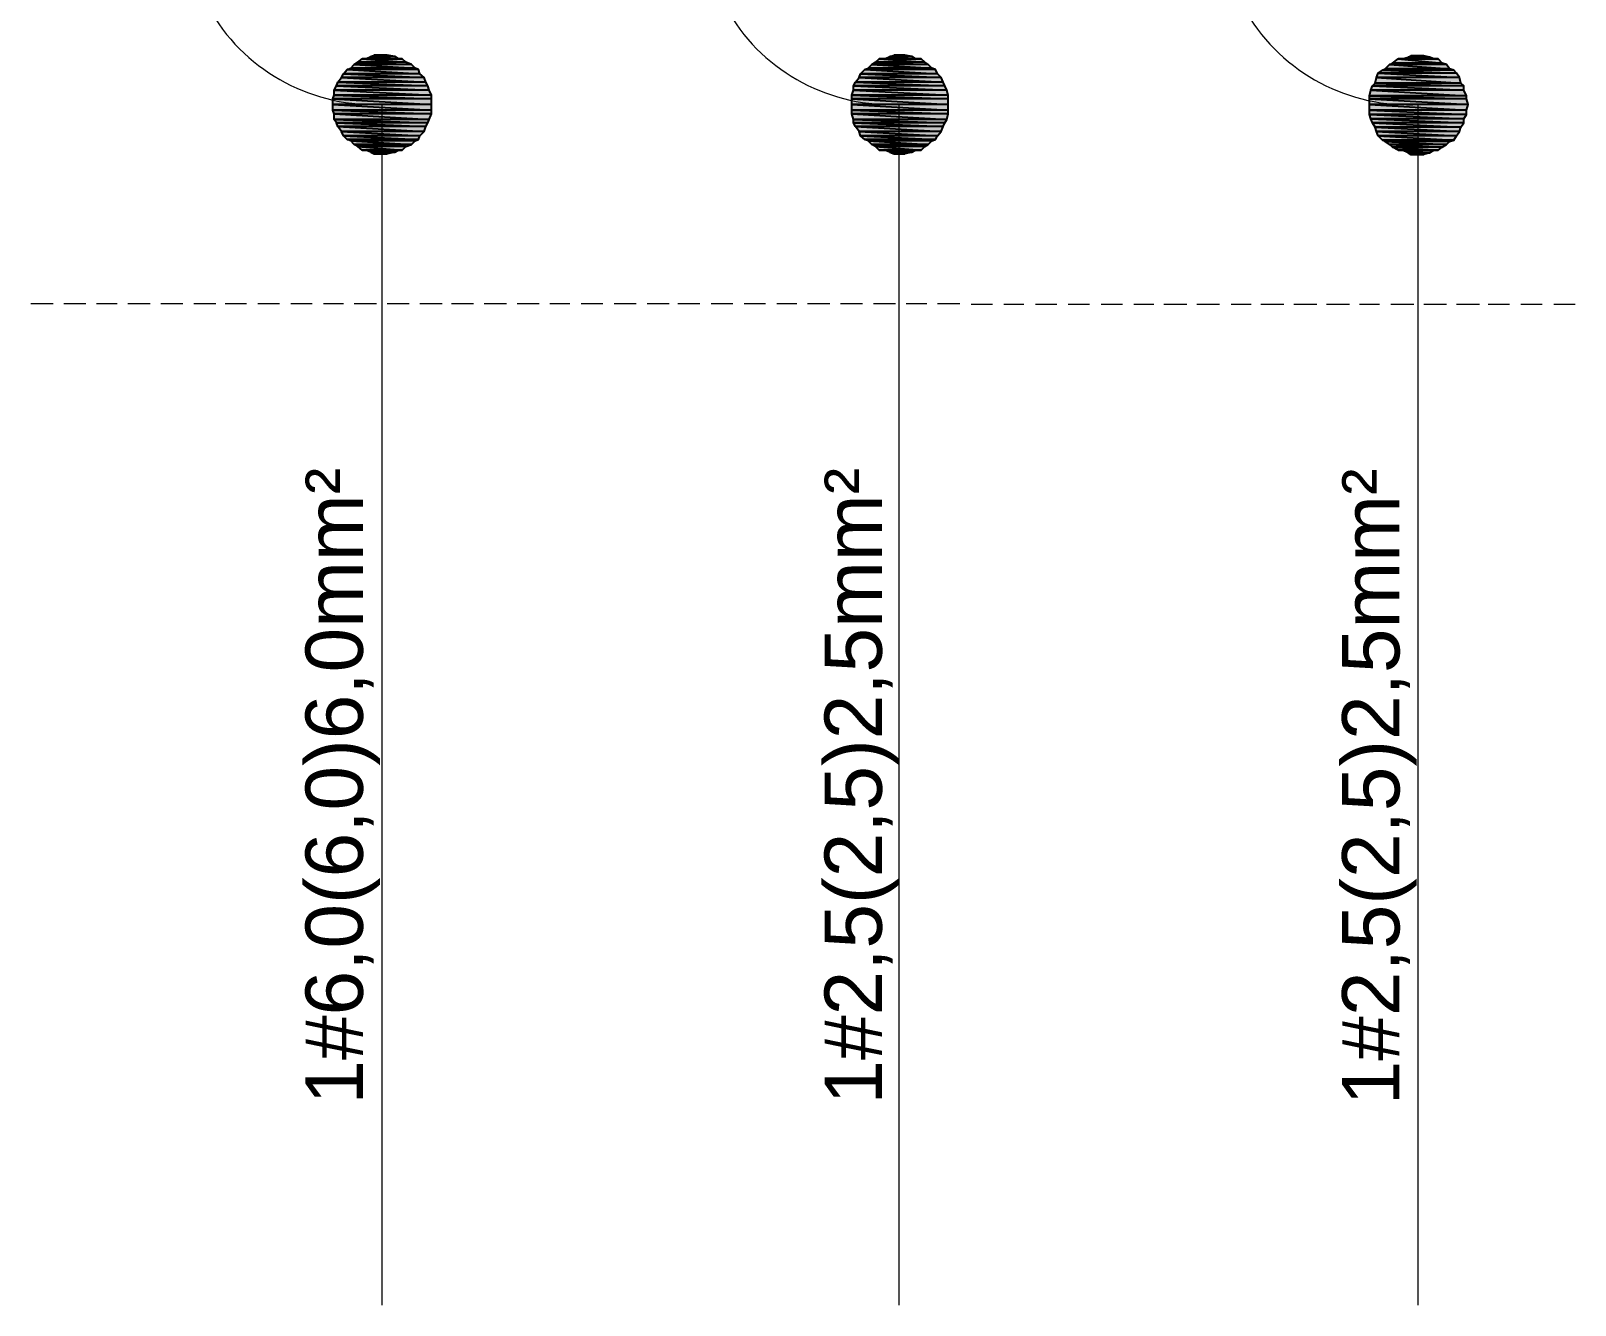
# Model space of a CAD drawing. Header units: millimetres. Extents: x 50 to 186, y -32 to 33.
# Drawn here: x 126.968 to 129.989, y 10.134 to 12.628 of the extents above; entities that cross this region are included whole.
import ezdxf

# ---------------------------------------------------------------- set-up
doc = ezdxf.new("R2010")
doc.units = ezdxf.units.MM
doc.layers.add('Prumada Eletrica', color=40, linetype='Continuous', lineweight=30)
doc.styles.add('Arial0', font='arial.ttf', dxfattribs={"height": 3.14658})

msp = doc.modelspace()

# ---------------------------------------------------------------- hatches: boundary and pattern name
at = {"layer": 'Prumada Eletrica', "true_color": 0x000007}
h = msp.add_hatch(color=7, dxfattribs=at)
h.paths.add_polyline_path([(127.6945, 12.5731), (127.6163, 12.5731), (127.7015, 12.5661)])
h.paths.add_polyline_path([(127.6163, 12.5731), (127.7015, 12.5661), (127.6079, 12.5661)])
h = msp.add_hatch(color=7, dxfattribs=at)
h.paths.add_polyline_path([(127.6805, 12.5772), (127.6331, 12.5772), (127.6875, 12.5731)])
h.paths.add_polyline_path([(127.6331, 12.5772), (127.6875, 12.5731), (127.6233, 12.5731)])
h = msp.add_hatch(color=7, dxfattribs=at)
h.paths.add_polyline_path([(127.6652, 12.58), (127.64, 12.58), (127.6805, 12.5772)])
h.paths.add_polyline_path([(127.64, 12.58), (127.6805, 12.5772), (127.6331, 12.5772)])
h = msp.add_hatch(color=7, dxfattribs=at)
h.paths.add_polyline_path([(128.71, 12.5731), (128.6276, 12.5731), (128.7169, 12.5661)])
h.paths.add_polyline_path([(128.6276, 12.5731), (128.7169, 12.5661), (128.6206, 12.5661)])
h = msp.add_hatch(color=7, dxfattribs=at)
h.paths.add_polyline_path([(128.6918, 12.5772), (128.6485, 12.5772), (128.6988, 12.5731)])
h.paths.add_polyline_path([(128.6485, 12.5772), (128.6988, 12.5731), (128.6387, 12.5731)])
h = msp.add_hatch(color=7, dxfattribs=at)
h.paths.add_polyline_path([(128.6778, 12.58), (128.6569, 12.58), (128.6918, 12.5772)])
h.paths.add_polyline_path([(128.6569, 12.58), (128.6918, 12.5772), (128.6485, 12.5772)])
h = msp.add_hatch(color=7, dxfattribs=at)
h.paths.add_polyline_path([(129.7212, 12.5731), (129.643, 12.5731), (129.7296, 12.5647)])
h.paths.add_polyline_path([(129.643, 12.5731), (129.7296, 12.5647), (129.6318, 12.5647)])
h = msp.add_hatch(color=7, dxfattribs=at)
h.paths.add_polyline_path([(129.7045, 12.5759), (129.6625, 12.5759), (129.7128, 12.5731)])
h.paths.add_polyline_path([(129.6625, 12.5759), (129.7128, 12.5731), (129.6514, 12.5731)])
h = msp.add_hatch(color=7, dxfattribs=at)
h.paths.add_polyline_path([(129.6933, 12.5786), (129.6681, 12.5786), (129.7045, 12.5759)])
h.paths.add_polyline_path([(129.6681, 12.5786), (129.7045, 12.5759), (129.6625, 12.5759)])
h = msp.add_hatch(color=7, dxfattribs=at)
h.paths.add_polyline_path([(127.7294, 12.5437), (127.58, 12.5437), (127.7378, 12.5367)])
h.paths.add_polyline_path([(127.58, 12.5437), (127.7378, 12.5367), (127.5758, 12.5367)])
h = msp.add_hatch(color=7, dxfattribs=at)
h.paths.add_polyline_path([(127.7266, 12.5521), (127.587, 12.5521), (127.7294, 12.5437)])
h.paths.add_polyline_path([(127.587, 12.5521), (127.7294, 12.5437), (127.58, 12.5437)])
h = msp.add_hatch(color=7, dxfattribs=at)
h.paths.add_polyline_path([(127.7197, 12.5549), (127.594, 12.5549), (127.7266, 12.5521)])
h.paths.add_polyline_path([(127.594, 12.5549), (127.7266, 12.5521), (127.587, 12.5521)])
h = msp.add_hatch(color=7, dxfattribs=at)
h.paths.add_polyline_path([(127.7127, 12.5619), (127.6009, 12.5619), (127.7197, 12.5549)])
h.paths.add_polyline_path([(127.6009, 12.5619), (127.7197, 12.5549), (127.594, 12.5549)])
h = msp.add_hatch(color=7, dxfattribs=at)
h.paths.add_polyline_path([(127.7015, 12.5661), (127.6079, 12.5661), (127.7127, 12.5619)])
h.paths.add_polyline_path([(127.6079, 12.5661), (127.7127, 12.5619), (127.6009, 12.5619)])
h = msp.add_hatch(color=7, dxfattribs=at)
h.paths.add_polyline_path([(128.7421, 12.5437), (128.5912, 12.5437), (128.7491, 12.5367)])
h.paths.add_polyline_path([(128.5912, 12.5437), (128.7491, 12.5367), (128.5884, 12.5367)])
h = msp.add_hatch(color=7, dxfattribs=at)
h.paths.add_polyline_path([(128.7379, 12.5521), (128.5996, 12.5521), (128.7421, 12.5437)])
h.paths.add_polyline_path([(128.5996, 12.5521), (128.7421, 12.5437), (128.5912, 12.5437)])
h = msp.add_hatch(color=7, dxfattribs=at)
h.paths.add_polyline_path([(128.7309, 12.5549), (128.6066, 12.5549), (128.7379, 12.5521)])
h.paths.add_polyline_path([(128.6066, 12.5549), (128.7379, 12.5521), (128.5996, 12.5521)])
h = msp.add_hatch(color=7, dxfattribs=at)
h.paths.add_polyline_path([(128.7239, 12.5619), (128.6136, 12.5619), (128.7309, 12.5549)])
h.paths.add_polyline_path([(128.6136, 12.5619), (128.7309, 12.5549), (128.6066, 12.5549)])
h = msp.add_hatch(color=7, dxfattribs=at)
h.paths.add_polyline_path([(128.7169, 12.5661), (128.6206, 12.5661), (128.7239, 12.5619)])
h.paths.add_polyline_path([(128.6206, 12.5661), (128.7239, 12.5619), (128.6136, 12.5619)])
h = msp.add_hatch(color=7, dxfattribs=at)
h.paths.add_polyline_path([(129.7575, 12.5451), (129.6039, 12.5451), (129.7631, 12.5367)])
h.paths.add_polyline_path([(129.6039, 12.5451), (129.7631, 12.5367), (129.6011, 12.5367)])
h = msp.add_hatch(color=7, dxfattribs=at)
h.paths.add_polyline_path([(129.7519, 12.5507), (129.6123, 12.5507), (129.7575, 12.5451)])
h.paths.add_polyline_path([(129.6123, 12.5507), (129.7575, 12.5451), (129.6039, 12.5451)])
h = msp.add_hatch(color=7, dxfattribs=at)
h.paths.add_polyline_path([(129.7436, 12.5535), (129.6179, 12.5535), (129.7519, 12.5507)])
h.paths.add_polyline_path([(129.6179, 12.5535), (129.7519, 12.5507), (129.6123, 12.5507)])
h = msp.add_hatch(color=7, dxfattribs=at)
h.paths.add_polyline_path([(129.738, 12.5619), (129.6262, 12.5619), (129.7436, 12.5535)])
h.paths.add_polyline_path([(129.6262, 12.5619), (129.7436, 12.5535), (129.6179, 12.5535)])
h = msp.add_hatch(color=7, dxfattribs=at)
h.paths.add_polyline_path([(129.7296, 12.5647), (129.6318, 12.5647), (129.738, 12.5619)])
h.paths.add_polyline_path([(129.6318, 12.5647), (129.738, 12.5619), (129.6262, 12.5619)])
h = msp.add_hatch(color=7, dxfattribs=at)
h.paths.add_polyline_path([(127.7448, 12.52), (127.566, 12.52), (127.7476, 12.5116)])
h.paths.add_polyline_path([(127.566, 12.52), (127.7476, 12.5116), (127.5618, 12.5116)])
h = msp.add_hatch(color=7, dxfattribs=at)
h.paths.add_polyline_path([(127.7476, 12.5116), (127.5618, 12.5116), (127.7518, 12.5018)])
h.paths.add_polyline_path([(127.5618, 12.5116), (127.7518, 12.5018), (127.5618, 12.5018)])
h = msp.add_hatch(color=7, dxfattribs=at)
h.paths.add_polyline_path([(127.7406, 12.527), (127.5688, 12.527), (127.7448, 12.52)])
h.paths.add_polyline_path([(127.5688, 12.527), (127.7448, 12.52), (127.566, 12.52)])
h = msp.add_hatch(color=7, dxfattribs=at)
h.paths.add_polyline_path([(127.7378, 12.5367), (127.5758, 12.5367), (127.7406, 12.527)])
h.paths.add_polyline_path([(127.5758, 12.5367), (127.7406, 12.527), (127.5688, 12.527)])
h = msp.add_hatch(color=7, dxfattribs=at)
h.paths.add_polyline_path([(128.7602, 12.5116), (128.5773, 12.5116), (128.763, 12.5018)])
h.paths.add_polyline_path([(128.5773, 12.5116), (128.763, 12.5018), (128.5745, 12.5018)])
h = msp.add_hatch(color=7, dxfattribs=at)
h.paths.add_polyline_path([(128.7533, 12.527), (128.5815, 12.527), (128.7561, 12.52)])
h.paths.add_polyline_path([(128.5815, 12.527), (128.7561, 12.52), (128.5773, 12.52)])
h = msp.add_hatch(color=7, dxfattribs=at)
h.paths.add_polyline_path([(128.7561, 12.52), (128.5773, 12.52), (128.7602, 12.5116)])
h.paths.add_polyline_path([(128.5773, 12.52), (128.7602, 12.5116), (128.5773, 12.5116)])
h = msp.add_hatch(color=7, dxfattribs=at)
h.paths.add_polyline_path([(128.7491, 12.5367), (128.5884, 12.5367), (128.7533, 12.527)])
h.paths.add_polyline_path([(128.5884, 12.5367), (128.7533, 12.527), (128.5815, 12.527)])
h = msp.add_hatch(color=7, dxfattribs=at)
h.paths.add_polyline_path([(129.7715, 12.5116), (129.5899, 12.5116), (129.7771, 12.5004)])
h.paths.add_polyline_path([(129.5899, 12.5116), (129.7771, 12.5004), (129.5871, 12.5004)])
h = msp.add_hatch(color=7, dxfattribs=at)
h.paths.add_polyline_path([(129.7715, 12.52), (129.5927, 12.52), (129.7715, 12.5116)])
h.paths.add_polyline_path([(129.5927, 12.52), (129.7715, 12.5116), (129.5899, 12.5116)])
h = msp.add_hatch(color=7, dxfattribs=at)
h.paths.add_polyline_path([(129.7659, 12.5256), (129.5983, 12.5256), (129.7715, 12.52)])
h.paths.add_polyline_path([(129.5983, 12.5256), (129.7715, 12.52), (129.5927, 12.52)])
h = msp.add_hatch(color=7, dxfattribs=at)
h.paths.add_polyline_path([(129.7631, 12.5367), (129.6011, 12.5367), (129.7659, 12.5256)])
h.paths.add_polyline_path([(129.6011, 12.5367), (129.7659, 12.5256), (129.5983, 12.5256)])
h = msp.add_hatch(color=7, dxfattribs=at)
h.paths.add_polyline_path([(127.7518, 12.5018), (127.5618, 12.5018), (127.7518, 12.4948)])
h.paths.add_polyline_path([(127.5618, 12.5018), (127.7518, 12.4948), (127.559, 12.4948)])
h = msp.add_hatch(color=7, dxfattribs=at)
h.paths.add_polyline_path([(127.7518, 12.4948), (127.559, 12.4948), (127.7518, 12.4837)])
h.paths.add_polyline_path([(127.559, 12.4948), (127.7518, 12.4837), (127.559, 12.4837)])
h = msp.add_hatch(color=7, dxfattribs=at)
h.paths.add_polyline_path([(127.7518, 12.4837), (127.559, 12.4837), (127.7518, 12.4725)])
h.paths.add_polyline_path([(127.559, 12.4837), (127.7518, 12.4725), (127.559, 12.4725)])
h = msp.add_hatch(color=7, dxfattribs=at)
h.paths.add_polyline_path([(128.763, 12.5018), (128.5745, 12.5018), (128.763, 12.4948)])
h.paths.add_polyline_path([(128.5745, 12.5018), (128.763, 12.4948), (128.5745, 12.4948)])
h = msp.add_hatch(color=7, dxfattribs=at)
h.paths.add_polyline_path([(128.763, 12.4948), (128.5745, 12.4948), (128.763, 12.4837)])
h.paths.add_polyline_path([(128.5745, 12.4948), (128.763, 12.4837), (128.5745, 12.4837)])
h = msp.add_hatch(color=7, dxfattribs=at)
h.paths.add_polyline_path([(128.763, 12.4837), (128.5745, 12.4837), (128.763, 12.4725)])
h.paths.add_polyline_path([(128.5745, 12.4837), (128.763, 12.4725), (128.5745, 12.4725)])
h = msp.add_hatch(color=7, dxfattribs=at)
h.paths.add_polyline_path([(129.7771, 12.5004), (129.5871, 12.5004), (129.7771, 12.4948)])
h.paths.add_polyline_path([(129.5871, 12.5004), (129.7771, 12.4948), (129.5871, 12.4948)])
h = msp.add_hatch(color=7, dxfattribs=at)
h.paths.add_polyline_path([(129.7771, 12.4948), (129.5871, 12.4948), (129.7799, 12.4837)])
h.paths.add_polyline_path([(129.5871, 12.4948), (129.7799, 12.4837), (129.5871, 12.4837)])
h = msp.add_hatch(color=7, dxfattribs=at)
h.paths.add_polyline_path([(129.7799, 12.4837), (129.5871, 12.4837), (129.7771, 12.4725)])
h.paths.add_polyline_path([(129.5871, 12.4837), (129.7771, 12.4725), (129.5871, 12.4725)])
h = msp.add_hatch(color=7, dxfattribs=at)
h.paths.add_polyline_path([(127.7518, 12.4725), (127.559, 12.4725), (127.7518, 12.4655)])
h.paths.add_polyline_path([(127.559, 12.4725), (127.7518, 12.4655), (127.5618, 12.4655)])
h = msp.add_hatch(color=7, dxfattribs=at)
h.paths.add_polyline_path([(127.7518, 12.4655), (127.5618, 12.4655), (127.7476, 12.4543)])
h.paths.add_polyline_path([(127.5618, 12.4655), (127.7476, 12.4543), (127.5618, 12.4543)])
h = msp.add_hatch(color=7, dxfattribs=at)
h.paths.add_polyline_path([(127.7476, 12.4543), (127.5618, 12.4543), (127.7448, 12.4474)])
h.paths.add_polyline_path([(127.5618, 12.4543), (127.7448, 12.4474), (127.566, 12.4474)])
h = msp.add_hatch(color=7, dxfattribs=at)
h.paths.add_polyline_path([(127.7448, 12.4474), (127.566, 12.4474), (127.7406, 12.4404)])
h.paths.add_polyline_path([(127.566, 12.4474), (127.7406, 12.4404), (127.5688, 12.4404)])
h = msp.add_hatch(color=7, dxfattribs=at)
h.paths.add_polyline_path([(128.763, 12.4725), (128.5745, 12.4725), (128.763, 12.4655)])
h.paths.add_polyline_path([(128.5745, 12.4725), (128.763, 12.4655), (128.5745, 12.4655)])
h = msp.add_hatch(color=7, dxfattribs=at)
h.paths.add_polyline_path([(128.763, 12.4655), (128.5745, 12.4655), (128.7602, 12.4543)])
h.paths.add_polyline_path([(128.5745, 12.4655), (128.7602, 12.4543), (128.5773, 12.4543)])
h = msp.add_hatch(color=7, dxfattribs=at)
h.paths.add_polyline_path([(128.7602, 12.4543), (128.5773, 12.4543), (128.7561, 12.4474)])
h.paths.add_polyline_path([(128.5773, 12.4543), (128.7561, 12.4474), (128.5773, 12.4474)])
h = msp.add_hatch(color=7, dxfattribs=at)
h.paths.add_polyline_path([(128.7561, 12.4474), (128.5773, 12.4474), (128.7533, 12.4404)])
h.paths.add_polyline_path([(128.5773, 12.4474), (128.7533, 12.4404), (128.5815, 12.4404)])
h = msp.add_hatch(color=7, dxfattribs=at)
h.paths.add_polyline_path([(129.7771, 12.4725), (129.5871, 12.4725), (129.7771, 12.4641)])
h.paths.add_polyline_path([(129.5871, 12.4725), (129.7771, 12.4641), (129.5871, 12.4641)])
h = msp.add_hatch(color=7, dxfattribs=at)
h.paths.add_polyline_path([(129.7771, 12.4641), (129.5871, 12.4641), (129.7715, 12.4557)])
h.paths.add_polyline_path([(129.5871, 12.4641), (129.7715, 12.4557), (129.5899, 12.4557)])
h = msp.add_hatch(color=7, dxfattribs=at)
h.paths.add_polyline_path([(129.7715, 12.4557), (129.5899, 12.4557), (129.7715, 12.4474)])
h.paths.add_polyline_path([(129.5899, 12.4557), (129.7715, 12.4474), (129.5927, 12.4474)])
h = msp.add_hatch(color=7, dxfattribs=at)
h.paths.add_polyline_path([(129.7715, 12.4474), (129.5927, 12.4474), (129.7659, 12.439)])
h.paths.add_polyline_path([(129.5927, 12.4474), (129.7659, 12.439), (129.5983, 12.439)])
h = msp.add_hatch(color=7, dxfattribs=at)
h.paths.add_polyline_path([(127.7406, 12.4404), (127.5688, 12.4404), (127.7378, 12.4306)])
h.paths.add_polyline_path([(127.5688, 12.4404), (127.7378, 12.4306), (127.5758, 12.4306)])
h = msp.add_hatch(color=7, dxfattribs=at)
h.paths.add_polyline_path([(127.7378, 12.4306), (127.5758, 12.4306), (127.7294, 12.4222)])
h.paths.add_polyline_path([(127.5758, 12.4306), (127.7294, 12.4222), (127.58, 12.4222)])
h = msp.add_hatch(color=7, dxfattribs=at)
h.paths.add_polyline_path([(127.7294, 12.4222), (127.58, 12.4222), (127.7266, 12.4152)])
h.paths.add_polyline_path([(127.58, 12.4222), (127.7266, 12.4152), (127.587, 12.4152)])
h = msp.add_hatch(color=7, dxfattribs=at)
h.paths.add_polyline_path([(128.7533, 12.4404), (128.5815, 12.4404), (128.7491, 12.4306)])
h.paths.add_polyline_path([(128.5815, 12.4404), (128.7491, 12.4306), (128.5884, 12.4306)])
h = msp.add_hatch(color=7, dxfattribs=at)
h.paths.add_polyline_path([(128.7491, 12.4306), (128.5884, 12.4306), (128.7421, 12.4222)])
h.paths.add_polyline_path([(128.5884, 12.4306), (128.7421, 12.4222), (128.5912, 12.4222)])
h = msp.add_hatch(color=7, dxfattribs=at)
h.paths.add_polyline_path([(128.7421, 12.4222), (128.5912, 12.4222), (128.7379, 12.4152)])
h.paths.add_polyline_path([(128.5912, 12.4222), (128.7379, 12.4152), (128.5996, 12.4152)])
h = msp.add_hatch(color=7, dxfattribs=at)
h.paths.add_polyline_path([(129.7659, 12.439), (129.5983, 12.439), (129.7631, 12.4306)])
h.paths.add_polyline_path([(129.5983, 12.439), (129.7631, 12.4306), (129.6011, 12.4306)])
h = msp.add_hatch(color=7, dxfattribs=at)
h.paths.add_polyline_path([(129.7631, 12.4306), (129.6011, 12.4306), (129.7575, 12.4222)])
h.paths.add_polyline_path([(129.6011, 12.4306), (129.7575, 12.4222), (129.6039, 12.4222)])
h = msp.add_hatch(color=7, dxfattribs=at)
h.paths.add_polyline_path([(129.7575, 12.4222), (129.6039, 12.4222), (129.7519, 12.4138)])
h.paths.add_polyline_path([(129.6039, 12.4222), (129.7519, 12.4138), (129.6123, 12.4138)])
h = msp.add_hatch(color=7, dxfattribs=at)
h.paths.add_polyline_path([(127.7266, 12.4152), (127.587, 12.4152), (127.7197, 12.4124)])
h.paths.add_polyline_path([(127.587, 12.4152), (127.7197, 12.4124), (127.594, 12.4124)])
h = msp.add_hatch(color=7, dxfattribs=at)
h.paths.add_polyline_path([(127.7197, 12.4124), (127.594, 12.4124), (127.7127, 12.4054)])
h.paths.add_polyline_path([(127.594, 12.4124), (127.7127, 12.4054), (127.6009, 12.4054)])
h = msp.add_hatch(color=7, dxfattribs=at)
h.paths.add_polyline_path([(127.7127, 12.4054), (127.6009, 12.4054), (127.7015, 12.4013)])
h.paths.add_polyline_path([(127.6009, 12.4054), (127.7015, 12.4013), (127.6079, 12.4013)])
h = msp.add_hatch(color=7, dxfattribs=at)
h.paths.add_polyline_path([(127.7015, 12.4013), (127.6079, 12.4013), (127.6945, 12.3943)])
h.paths.add_polyline_path([(127.6079, 12.4013), (127.6945, 12.3943), (127.6163, 12.3943)])
h = msp.add_hatch(color=7, dxfattribs=at)
h.paths.add_polyline_path([(127.6875, 12.3943), (127.6233, 12.3943), (127.6805, 12.3901)])
h.paths.add_polyline_path([(127.6233, 12.3943), (127.6805, 12.3901), (127.6331, 12.3901)])
h = msp.add_hatch(color=7, dxfattribs=at)
h.paths.add_polyline_path([(127.6331, 12.3901), (127.64, 12.3873), (127.6652, 12.3873)])
h.paths.add_polyline_path([(127.64, 12.3873), (127.6652, 12.3873), (127.6624, 12.3873)])
for points in [[(127.6331, 12.3901), (127.6805, 12.3901), (127.6652, 12.3873)], [(128.6485, 12.3901), (128.6918, 12.3901), (128.6778, 12.3873)], [(129.6625, 12.3887), (129.7045, 12.3887), (129.6933, 12.3859)]]:
    msp.add_hatch(color=7, dxfattribs=at).paths.add_polyline_path(points)
h = msp.add_hatch(color=7, dxfattribs=at)
h.paths.add_polyline_path([(128.7379, 12.4152), (128.5996, 12.4152), (128.7309, 12.4124)])
h.paths.add_polyline_path([(128.5996, 12.4152), (128.7309, 12.4124), (128.6066, 12.4124)])
h = msp.add_hatch(color=7, dxfattribs=at)
h.paths.add_polyline_path([(128.7309, 12.4124), (128.6066, 12.4124), (128.7239, 12.4054)])
h.paths.add_polyline_path([(128.6066, 12.4124), (128.7239, 12.4054), (128.6136, 12.4054)])
h = msp.add_hatch(color=7, dxfattribs=at)
h.paths.add_polyline_path([(128.7239, 12.4054), (128.6136, 12.4054), (128.7169, 12.4013)])
h.paths.add_polyline_path([(128.6136, 12.4054), (128.7169, 12.4013), (128.6206, 12.4013)])
h = msp.add_hatch(color=7, dxfattribs=at)
h.paths.add_polyline_path([(128.7169, 12.4013), (128.6206, 12.4013), (128.71, 12.3943)])
h.paths.add_polyline_path([(128.6206, 12.4013), (128.71, 12.3943), (128.6276, 12.3943)])
h = msp.add_hatch(color=7, dxfattribs=at)
h.paths.add_polyline_path([(128.6988, 12.3943), (128.6387, 12.3943), (128.6918, 12.3901)])
h.paths.add_polyline_path([(128.6387, 12.3943), (128.6918, 12.3901), (128.6485, 12.3901)])
h = msp.add_hatch(color=7, dxfattribs=at)
h.paths.add_polyline_path([(128.6485, 12.3901), (128.6569, 12.3873), (128.6778, 12.3873)])
h.paths.add_polyline_path([(128.6569, 12.3873), (128.6778, 12.3873), (128.6736, 12.3873)])
h = msp.add_hatch(color=7, dxfattribs=at)
h.paths.add_polyline_path([(129.7519, 12.4138), (129.6123, 12.4138), (129.7436, 12.411)])
h.paths.add_polyline_path([(129.6123, 12.4138), (129.7436, 12.411), (129.6179, 12.411)])
h = msp.add_hatch(color=7, dxfattribs=at)
h.paths.add_polyline_path([(129.7436, 12.411), (129.6179, 12.411), (129.738, 12.4054)])
h.paths.add_polyline_path([(129.6179, 12.411), (129.738, 12.4054), (129.6262, 12.4054)])
h = msp.add_hatch(color=7, dxfattribs=at)
h.paths.add_polyline_path([(129.738, 12.4054), (129.6262, 12.4054), (129.7296, 12.3999)])
h.paths.add_polyline_path([(129.6262, 12.4054), (129.7296, 12.3999), (129.6318, 12.3999)])
h = msp.add_hatch(color=7, dxfattribs=at)
h.paths.add_polyline_path([(129.7296, 12.3999), (129.6318, 12.3999), (129.7212, 12.3943)])
h.paths.add_polyline_path([(129.6318, 12.3999), (129.7212, 12.3943), (129.643, 12.3943)])
h = msp.add_hatch(color=7, dxfattribs=at)
h.paths.add_polyline_path([(129.7128, 12.3943), (129.6514, 12.3943), (129.7045, 12.3887)])
h.paths.add_polyline_path([(129.6514, 12.3943), (129.7045, 12.3887), (129.6625, 12.3887)])
h = msp.add_hatch(color=7, dxfattribs=at)
h.paths.add_polyline_path([(129.6625, 12.3887), (129.6681, 12.3859), (129.6933, 12.3859)])
h.paths.add_polyline_path([(129.6681, 12.3859), (129.6933, 12.3859), (129.6877, 12.3859)])

# ---------------------------------------------------------------- linework, layer by layer
at = {"layer": 'Prumada Eletrica', "color": 7, "linetype": 'Continuous', "lineweight": -2, "true_color": 0x000007}
for points in [[(127.6163, 12.5731), (127.7015, 12.5661), (127.6079, 12.5661)], [(127.6233, 12.5731), (127.6945, 12.5731), (127.6163, 12.5731)], [(127.6945, 12.5731), (127.6163, 12.5731), (127.7015, 12.5661)], [(127.6331, 12.5772), (127.6875, 12.5731), (127.6233, 12.5731)], [(127.6875, 12.5731), (127.6233, 12.5731), (127.6945, 12.5731)], [(127.64, 12.58), (127.6805, 12.5772), (127.6331, 12.5772)], [(127.6805, 12.5772), (127.6331, 12.5772), (127.6875, 12.5731)], [(127.6624, 12.58), (127.6652, 12.58), (127.64, 12.58)], [(127.6652, 12.58), (127.64, 12.58), (127.6805, 12.5772)], [(128.6276, 12.5731), (128.7169, 12.5661), (128.6206, 12.5661)], [(128.6387, 12.5731), (128.71, 12.5731), (128.6276, 12.5731)], [(128.71, 12.5731), (128.6276, 12.5731), (128.7169, 12.5661)], [(128.6485, 12.5772), (128.6988, 12.5731), (128.6387, 12.5731)], [(128.6988, 12.5731), (128.6387, 12.5731), (128.71, 12.5731)], [(128.6569, 12.58), (128.6918, 12.5772), (128.6485, 12.5772)], [(128.6918, 12.5772), (128.6485, 12.5772), (128.6988, 12.5731)], [(128.6736, 12.58), (128.6778, 12.58), (128.6569, 12.58)], [(128.6778, 12.58), (128.6569, 12.58), (128.6918, 12.5772)], [(129.643, 12.5731), (129.7296, 12.5647), (129.6318, 12.5647)], [(129.6514, 12.5731), (129.7212, 12.5731), (129.643, 12.5731)], [(129.7212, 12.5731), (129.643, 12.5731), (129.7296, 12.5647)], [(129.6625, 12.5759), (129.7128, 12.5731), (129.6514, 12.5731)], [(129.7128, 12.5731), (129.6514, 12.5731), (129.7212, 12.5731)], [(129.6681, 12.5786), (129.7045, 12.5759), (129.6625, 12.5759)], [(129.7045, 12.5759), (129.6625, 12.5759), (129.7128, 12.5731)], [(129.6877, 12.5786), (129.6933, 12.5786), (129.6681, 12.5786)], [(129.6933, 12.5786), (129.6681, 12.5786), (129.7045, 12.5759)], [(127.58, 12.5437), (127.7378, 12.5367), (127.5758, 12.5367)], [(127.587, 12.5521), (127.7294, 12.5437), (127.58, 12.5437)], [(127.7294, 12.5437), (127.58, 12.5437), (127.7378, 12.5367)], [(127.594, 12.5549), (127.7266, 12.5521), (127.587, 12.5521)], [(127.7266, 12.5521), (127.587, 12.5521), (127.7294, 12.5437)], [(127.6009, 12.5619), (127.7197, 12.5549), (127.594, 12.5549)], [(127.7197, 12.5549), (127.594, 12.5549), (127.7266, 12.5521)], [(127.6079, 12.5661), (127.7127, 12.5619), (127.6009, 12.5619)], [(127.7127, 12.5619), (127.6009, 12.5619), (127.7197, 12.5549)], [(127.7015, 12.5661), (127.6079, 12.5661), (127.7127, 12.5619)], [(128.5912, 12.5437), (128.7491, 12.5367), (128.5884, 12.5367)], [(128.5996, 12.5521), (128.7421, 12.5437), (128.5912, 12.5437)], [(128.7421, 12.5437), (128.5912, 12.5437), (128.7491, 12.5367)], [(128.6066, 12.5549), (128.7379, 12.5521), (128.5996, 12.5521)], [(128.7379, 12.5521), (128.5996, 12.5521), (128.7421, 12.5437)], [(128.6136, 12.5619), (128.7309, 12.5549), (128.6066, 12.5549)], [(128.7309, 12.5549), (128.6066, 12.5549), (128.7379, 12.5521)], [(128.6206, 12.5661), (128.7239, 12.5619), (128.6136, 12.5619)], [(128.7239, 12.5619), (128.6136, 12.5619), (128.7309, 12.5549)], [(128.7169, 12.5661), (128.6206, 12.5661), (128.7239, 12.5619)], [(129.6039, 12.5451), (129.7631, 12.5367), (129.6011, 12.5367)], [(129.6123, 12.5507), (129.7575, 12.5451), (129.6039, 12.5451)], [(129.7575, 12.5451), (129.6039, 12.5451), (129.7631, 12.5367)], [(129.6179, 12.5535), (129.7519, 12.5507), (129.6123, 12.5507)], [(129.7519, 12.5507), (129.6123, 12.5507), (129.7575, 12.5451)], [(129.6262, 12.5619), (129.7436, 12.5535), (129.6179, 12.5535)], [(129.7436, 12.5535), (129.6179, 12.5535), (129.7519, 12.5507)], [(129.6318, 12.5647), (129.738, 12.5619), (129.6262, 12.5619)], [(129.738, 12.5619), (129.6262, 12.5619), (129.7436, 12.5535)], [(129.7296, 12.5647), (129.6318, 12.5647), (129.738, 12.5619)], [(127.566, 12.52), (127.7476, 12.5116), (127.5618, 12.5116)], [(127.7476, 12.5116), (127.5618, 12.5116), (127.7518, 12.5018)], [(127.5618, 12.5116), (127.7518, 12.5018), (127.5618, 12.5018)], [(127.5688, 12.527), (127.7448, 12.52), (127.566, 12.52)], [(127.7448, 12.52), (127.566, 12.52), (127.7476, 12.5116)], [(127.5758, 12.5367), (127.7406, 12.527), (127.5688, 12.527)], [(127.7406, 12.527), (127.5688, 12.527), (127.7448, 12.52)], [(127.7378, 12.5367), (127.5758, 12.5367), (127.7406, 12.527)], [(128.5773, 12.5116), (128.763, 12.5018), (128.5745, 12.5018)], [(128.5815, 12.527), (128.7561, 12.52), (128.5773, 12.52)], [(128.7561, 12.52), (128.5773, 12.52), (128.7602, 12.5116)], [(128.5773, 12.52), (128.7602, 12.5116), (128.5773, 12.5116)], [(128.7602, 12.5116), (128.5773, 12.5116), (128.763, 12.5018)], [(128.5884, 12.5367), (128.7533, 12.527), (128.5815, 12.527)], [(128.7533, 12.527), (128.5815, 12.527), (128.7561, 12.52)], [(128.7491, 12.5367), (128.5884, 12.5367), (128.7533, 12.527)], [(129.5899, 12.5116), (129.7771, 12.5004), (129.5871, 12.5004)], [(129.5927, 12.52), (129.7715, 12.5116), (129.5899, 12.5116)], [(129.7715, 12.5116), (129.5899, 12.5116), (129.7771, 12.5004)], [(129.5983, 12.5256), (129.7715, 12.52), (129.5927, 12.52)], [(129.7715, 12.52), (129.5927, 12.52), (129.7715, 12.5116)], [(129.6011, 12.5367), (129.7659, 12.5256), (129.5983, 12.5256)], [(129.7659, 12.5256), (129.5983, 12.5256), (129.7715, 12.52)], [(129.7631, 12.5367), (129.6011, 12.5367), (129.7659, 12.5256)], [(127.5618, 12.5018), (127.7518, 12.4948), (127.559, 12.4948)], [(127.7518, 12.4948), (127.559, 12.4948), (127.7518, 12.4837)], [(127.559, 12.4948), (127.7518, 12.4837), (127.559, 12.4837)], [(127.7518, 12.4837), (127.559, 12.4837), (127.7518, 12.4725)], [(127.559, 12.4837), (127.7518, 12.4725), (127.559, 12.4725)], [(127.7518, 12.5018), (127.5618, 12.5018), (127.7518, 12.4948)], [(128.763, 12.5018), (128.5745, 12.5018), (128.763, 12.4948)], [(128.5745, 12.5018), (128.763, 12.4948), (128.5745, 12.4948)], [(128.763, 12.4948), (128.5745, 12.4948), (128.763, 12.4837)], [(128.5745, 12.4948), (128.763, 12.4837), (128.5745, 12.4837)], [(128.763, 12.4837), (128.5745, 12.4837), (128.763, 12.4725)], [(128.5745, 12.4837), (128.763, 12.4725), (128.5745, 12.4725)], [(129.7771, 12.5004), (129.5871, 12.5004), (129.7771, 12.4948)], [(129.5871, 12.5004), (129.7771, 12.4948), (129.5871, 12.4948)], [(129.7771, 12.4948), (129.5871, 12.4948), (129.7799, 12.4837)], [(129.5871, 12.4948), (129.7799, 12.4837), (129.5871, 12.4837)], [(129.7799, 12.4837), (129.5871, 12.4837), (129.7771, 12.4725)], [(129.5871, 12.4837), (129.7771, 12.4725), (129.5871, 12.4725)], [(127.7518, 12.4725), (127.559, 12.4725), (127.7518, 12.4655)], [(127.559, 12.4725), (127.7518, 12.4655), (127.5618, 12.4655)], [(127.7518, 12.4655), (127.5618, 12.4655), (127.7476, 12.4543)], [(127.5618, 12.4655), (127.7476, 12.4543), (127.5618, 12.4543)], [(127.7476, 12.4543), (127.5618, 12.4543), (127.7448, 12.4474)], [(127.5618, 12.4543), (127.7448, 12.4474), (127.566, 12.4474)], [(127.7448, 12.4474), (127.566, 12.4474), (127.7406, 12.4404)], [(127.566, 12.4474), (127.7406, 12.4404), (127.5688, 12.4404)], [(128.763, 12.4725), (128.5745, 12.4725), (128.763, 12.4655)], [(128.5745, 12.4725), (128.763, 12.4655), (128.5745, 12.4655)], [(128.763, 12.4655), (128.5745, 12.4655), (128.7602, 12.4543)], [(128.5745, 12.4655), (128.7602, 12.4543), (128.5773, 12.4543)], [(128.7602, 12.4543), (128.5773, 12.4543), (128.7561, 12.4474)], [(128.5773, 12.4543), (128.7561, 12.4474), (128.5773, 12.4474)], [(128.7561, 12.4474), (128.5773, 12.4474), (128.7533, 12.4404)], [(128.5773, 12.4474), (128.7533, 12.4404), (128.5815, 12.4404)], [(129.7771, 12.4725), (129.5871, 12.4725), (129.7771, 12.4641)], [(129.5871, 12.4725), (129.7771, 12.4641), (129.5871, 12.4641)], [(129.7771, 12.4641), (129.5871, 12.4641), (129.7715, 12.4557)], [(129.5871, 12.4641), (129.7715, 12.4557), (129.5899, 12.4557)], [(129.7715, 12.4557), (129.5899, 12.4557), (129.7715, 12.4474)], [(129.5899, 12.4557), (129.7715, 12.4474), (129.5927, 12.4474)], [(129.7715, 12.4474), (129.5927, 12.4474), (129.7659, 12.439)], [(129.5927, 12.4474), (129.7659, 12.439), (129.5983, 12.439)], [(127.7406, 12.4404), (127.5688, 12.4404), (127.7378, 12.4306)], [(127.5688, 12.4404), (127.7378, 12.4306), (127.5758, 12.4306)], [(127.7378, 12.4306), (127.5758, 12.4306), (127.7294, 12.4222)], [(127.5758, 12.4306), (127.7294, 12.4222), (127.58, 12.4222)], [(127.7294, 12.4222), (127.58, 12.4222), (127.7266, 12.4152)], [(127.58, 12.4222), (127.7266, 12.4152), (127.587, 12.4152)], [(128.7533, 12.4404), (128.5815, 12.4404), (128.7491, 12.4306)], [(128.5815, 12.4404), (128.7491, 12.4306), (128.5884, 12.4306)], [(128.7491, 12.4306), (128.5884, 12.4306), (128.7421, 12.4222)], [(128.5884, 12.4306), (128.7421, 12.4222), (128.5912, 12.4222)], [(128.7421, 12.4222), (128.5912, 12.4222), (128.7379, 12.4152)], [(128.5912, 12.4222), (128.7379, 12.4152), (128.5996, 12.4152)], [(129.7659, 12.439), (129.5983, 12.439), (129.7631, 12.4306)], [(129.5983, 12.439), (129.7631, 12.4306), (129.6011, 12.4306)], [(129.7631, 12.4306), (129.6011, 12.4306), (129.7575, 12.4222)], [(129.6011, 12.4306), (129.7575, 12.4222), (129.6039, 12.4222)], [(129.7575, 12.4222), (129.6039, 12.4222), (129.7519, 12.4138)], [(129.6039, 12.4222), (129.7519, 12.4138), (129.6123, 12.4138)], [(127.7266, 12.4152), (127.587, 12.4152), (127.7197, 12.4124)], [(127.587, 12.4152), (127.7197, 12.4124), (127.594, 12.4124)], [(127.7197, 12.4124), (127.594, 12.4124), (127.7127, 12.4054)], [(127.594, 12.4124), (127.7127, 12.4054), (127.6009, 12.4054)], [(127.7127, 12.4054), (127.6009, 12.4054), (127.7015, 12.4013)], [(127.6009, 12.4054), (127.7015, 12.4013), (127.6079, 12.4013)], [(127.7015, 12.4013), (127.6079, 12.4013), (127.6945, 12.3943)], [(127.6079, 12.4013), (127.6945, 12.3943), (127.6163, 12.3943)], [(127.6945, 12.3943), (127.6163, 12.3943), (127.6875, 12.3943)], [(127.6163, 12.3943), (127.6875, 12.3943), (127.6233, 12.3943)], [(127.6875, 12.3943), (127.6233, 12.3943), (127.6805, 12.3901)], [(127.6233, 12.3943), (127.6805, 12.3901), (127.6331, 12.3901)], [(127.6331, 12.3901), (127.64, 12.3873), (127.6652, 12.3873)], [(127.6331, 12.3901), (127.6805, 12.3901), (127.6652, 12.3873)], [(127.64, 12.3873), (127.6652, 12.3873), (127.6624, 12.3873)], [(128.7379, 12.4152), (128.5996, 12.4152), (128.7309, 12.4124)], [(128.5996, 12.4152), (128.7309, 12.4124), (128.6066, 12.4124)], [(128.7309, 12.4124), (128.6066, 12.4124), (128.7239, 12.4054)], [(128.6066, 12.4124), (128.7239, 12.4054), (128.6136, 12.4054)], [(128.7239, 12.4054), (128.6136, 12.4054), (128.7169, 12.4013)], [(128.6136, 12.4054), (128.7169, 12.4013), (128.6206, 12.4013)], [(128.7169, 12.4013), (128.6206, 12.4013), (128.71, 12.3943)], [(128.6206, 12.4013), (128.71, 12.3943), (128.6276, 12.3943)], [(128.71, 12.3943), (128.6276, 12.3943), (128.6988, 12.3943)], [(128.6276, 12.3943), (128.6988, 12.3943), (128.6387, 12.3943)], [(128.6988, 12.3943), (128.6387, 12.3943), (128.6918, 12.3901)], [(128.6387, 12.3943), (128.6918, 12.3901), (128.6485, 12.3901)], [(128.6485, 12.3901), (128.6569, 12.3873), (128.6778, 12.3873)], [(128.6485, 12.3901), (128.6918, 12.3901), (128.6778, 12.3873)], [(128.6569, 12.3873), (128.6778, 12.3873), (128.6736, 12.3873)], [(129.7519, 12.4138), (129.6123, 12.4138), (129.7436, 12.411)], [(129.6123, 12.4138), (129.7436, 12.411), (129.6179, 12.411)], [(129.7436, 12.411), (129.6179, 12.411), (129.738, 12.4054)], [(129.6179, 12.411), (129.738, 12.4054), (129.6262, 12.4054)], [(129.738, 12.4054), (129.6262, 12.4054), (129.7296, 12.3999)], [(129.6262, 12.4054), (129.7296, 12.3999), (129.6318, 12.3999)], [(129.7296, 12.3999), (129.6318, 12.3999), (129.7212, 12.3943)], [(129.6318, 12.3999), (129.7212, 12.3943), (129.643, 12.3943)], [(129.7212, 12.3943), (129.643, 12.3943), (129.7128, 12.3943)], [(129.643, 12.3943), (129.7128, 12.3943), (129.6514, 12.3943)], [(129.7128, 12.3943), (129.6514, 12.3943), (129.7045, 12.3887)], [(129.6514, 12.3943), (129.7045, 12.3887), (129.6625, 12.3887)], [(129.6625, 12.3887), (129.6681, 12.3859), (129.6933, 12.3859)], [(129.6625, 12.3887), (129.7045, 12.3887), (129.6933, 12.3859)], [(129.6681, 12.3859), (129.6933, 12.3859), (129.6877, 12.3859)]]:
    msp.add_lwpolyline(points, close=True, dxfattribs=at)
at = {"layer": 'Prumada Eletrica', "color": 7, "linetype": 'Continuous', "lineweight": 20, "true_color": 0x000007}
for points in [[(127.6554, 10.1343), (127.6554, 12.4837), (127.6554, 12.4837)], [(128.6667, 10.1343), (128.6667, 12.4837), (128.6667, 12.4837)]]:
    msp.add_lwpolyline(points, dxfattribs=at)
at = {"layer": 'Prumada Eletrica', "color": 7, "linetype": 'Continuous', "lineweight": 9, "true_color": 0x000007}
msp.add_lwpolyline([(129.6821, 10.1343), (129.6821, 12.4837), (129.6821, 12.4837)], dxfattribs=at)
at = {"layer": 'Prumada Eletrica', "color": 6, "linetype": 'Continuous', "lineweight": 20, "true_color": 0x000006}
for points in [[(126.9682, 12.094), (127.0115, 12.094), (127.0115, 12.094)], [(127.0325, 12.094), (127.0758, 12.094), (127.0758, 12.094)], [(127.0967, 12.094), (127.1372, 12.094), (127.1372, 12.094)], [(127.1582, 12.094), (127.2015, 12.094), (127.2015, 12.094)], [(127.2224, 12.094), (127.2657, 12.094), (127.2657, 12.094)], [(127.2867, 12.094), (127.33, 12.094), (127.33, 12.094)], [(127.3481, 12.094), (127.39, 12.094), (127.39, 12.094)], [(127.4124, 12.094), (127.4543, 12.094), (127.4543, 12.094)], [(127.4766, 12.094), (127.5185, 12.094), (127.5185, 12.094)], [(127.5409, 12.094), (127.58, 12.094), (127.58, 12.094)], [(127.6009, 12.094), (127.6442, 12.094), (127.6442, 12.094)], [(127.6652, 12.094), (127.7085, 12.094), (127.7085, 12.094)], [(127.7294, 12.094), (127.7727, 12.094), (127.7727, 12.094)], [(127.7909, 12.094), (127.8342, 12.094), (127.8342, 12.094)], [(127.8551, 12.094), (127.8984, 12.094), (127.8984, 12.094)], [(127.9194, 12.094), (127.9627, 12.094), (127.9627, 12.094)], [(127.9836, 12.094), (128.0228, 12.094), (128.0228, 12.094)], [(128.0451, 12.094), (128.087, 12.094), (128.087, 12.094)], [(128.1094, 12.094), (128.1527, 12.094), (128.1527, 12.094)], [(128.1736, 12.094), (128.2169, 12.094), (128.2169, 12.094)], [(128.2337, 12.094), (128.277, 12.094), (128.277, 12.094)], [(128.2993, 12.094), (128.3412, 12.094), (128.3412, 12.094)], [(128.3636, 12.094), (128.4055, 12.094), (128.4055, 12.094)], [(128.4278, 12.094), (128.4669, 12.094), (128.4669, 12.094)], [(128.4879, 12.094), (128.5312, 12.094), (128.5312, 12.094)], [(128.5521, 12.094), (128.5954, 12.094), (128.5954, 12.094)], [(128.6164, 12.094), (128.6597, 12.094), (128.6597, 12.094)], [(128.6806, 12.094), (128.7211, 12.094), (128.7211, 12.094)], [(128.7421, 12.094), (128.7854, 12.094), (128.7854, 12.094)]]:
    msp.add_lwpolyline(points, dxfattribs=at)
at = {"layer": 'Prumada Eletrica', "color": 6, "linetype": 'Continuous', "lineweight": 9, "true_color": 0x000006}
for points in [[(128.8077, 12.0926), (128.8496, 12.0926), (128.8496, 12.0926)], [(128.872, 12.0926), (128.9111, 12.0926), (128.9111, 12.0926)], [(128.9334, 12.0926), (128.9753, 12.0926), (128.9753, 12.0926)], [(128.9977, 12.0926), (129.0396, 12.0926), (129.0396, 12.0926)], [(129.0619, 12.0926), (129.1038, 12.0926), (129.1038, 12.0926)], [(129.1262, 12.0926), (129.1653, 12.0926), (129.1653, 12.0926)], [(129.1849, 12.0926), (129.2296, 12.0926), (129.2296, 12.0926)], [(129.2491, 12.0926), (129.2938, 12.0926), (129.2938, 12.0926)], [(129.3162, 12.0926), (129.3553, 12.0926), (129.3553, 12.0926)], [(129.3748, 12.0926), (129.4195, 12.0926), (129.4195, 12.0926)], [(129.4391, 12.0926), (129.4838, 12.0926), (129.4838, 12.0926)], [(129.5033, 12.0926), (129.548, 12.0926), (129.548, 12.0926)], [(129.5676, 12.0926), (129.6067, 12.0926), (129.6067, 12.0926)], [(129.629, 12.0926), (129.6737, 12.0926), (129.6737, 12.0926)], [(129.6933, 12.0926), (129.738, 12.0926), (129.738, 12.0926)], [(129.7575, 12.0926), (129.8022, 12.0926), (129.8022, 12.0926)], [(129.819, 12.0926), (129.8609, 12.0926), (129.8609, 12.0926)], [(129.8832, 12.0926), (129.9251, 12.0926), (129.9251, 12.0926)], [(129.9475, 12.0926), (129.9894, 12.0926), (129.9894, 12.0926)]]:
    msp.add_lwpolyline(points, dxfattribs=at)
at = {"layer": 'Prumada Eletrica', "color": 7, "linetype": 'Continuous', "lineweight": 20, "true_color": 0x000007}
for points in [[(127.6596, 13.2226), (127.5227, 13.2309), (127.3928, 13.1625), (127.3216, 13.0452), (127.3216, 13.0452), (127.2517, 12.9278), (127.2517, 12.7798), (127.3216, 12.6625), (127.3216, 12.6625), (127.3928, 12.5451), (127.5227, 12.4767), (127.6596, 12.4837)], [(128.6709, 13.2226), (128.534, 13.2309), (128.4041, 13.1625), (128.3342, 13.0452), (128.3342, 13.0452), (128.263, 12.9278), (128.263, 12.7798), (128.3342, 12.6625), (128.3342, 12.6625), (128.4041, 12.5451), (128.534, 12.4767), (128.6709, 12.4837)]]:
    msp.add_open_spline(points, degree=3, knots=[0, 0, 0, 0, 0.083333, 0.083333, 0.083333, 0.083334, 0.166667, 0.166667, 0.166667, 0.166668, 1, 1, 1, 1], dxfattribs=at)
at = {"layer": 'Prumada Eletrica', "color": 7, "linetype": 'Continuous', "lineweight": 9, "true_color": 0x000007}
msp.add_open_spline([(129.6849, 13.2239), (129.548, 13.2295), (129.4167, 13.1625), (129.3469, 13.0452), (129.3469, 13.0452), (129.277, 12.9278), (129.277, 12.7798), (129.3469, 12.6625), (129.3469, 12.6625), (129.4167, 12.5451), (129.548, 12.4753), (129.6849, 12.4837)], degree=3, knots=[0, 0, 0, 0, 0.083333, 0.083333, 0.083333, 0.083334, 0.166667, 0.166667, 0.166667, 0.166668, 1, 1, 1, 1], dxfattribs=at)

# ---------------------------------------------------------------- texts
at = {"layer": 'Prumada Eletrica', "color": 7, "true_color": 0x000007, "style": 'Arial0'}
for s, height, p in [('1#6,0(6,0)6,0mm²', 0.112251, (127.6177, 10.5268)), ('1#2,5(2,5)2,5mm²', 0.112236, (128.6331, 10.5268)), ('1#2,5(2,5)2,5mm²', 0.112251, (129.6458, 10.5254))]:
    msp.add_text(s, height=height, rotation=90, dxfattribs=at).set_placement(p)

doc.saveas('drawing.dxf')
